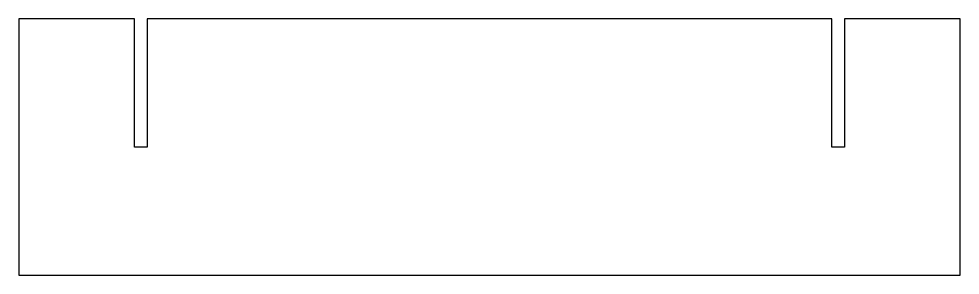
# Model space of a CAD drawing. Header units: millimetres. Extents: x 0 to 220, y 0 to 60.
import ezdxf

# ---------------------------------------------------------------- set-up
doc = ezdxf.new("R2010")
doc.units = ezdxf.units.MM
doc.layers.add('CUT', color=7, linetype='Continuous')

msp = doc.modelspace()

# ---------------------------------------------------------------- linework, layer by layer
at = {"layer": 'CUT'}
msp.add_lwpolyline([(0, 0), (220, 0), (220, 60), (193, 60), (193, 30), (190, 30), (190, 60), (30, 60), (30, 30), (27, 30), (27, 60), (0, 60)], close=True, dxfattribs=at)

doc.saveas('drawing.dxf')
